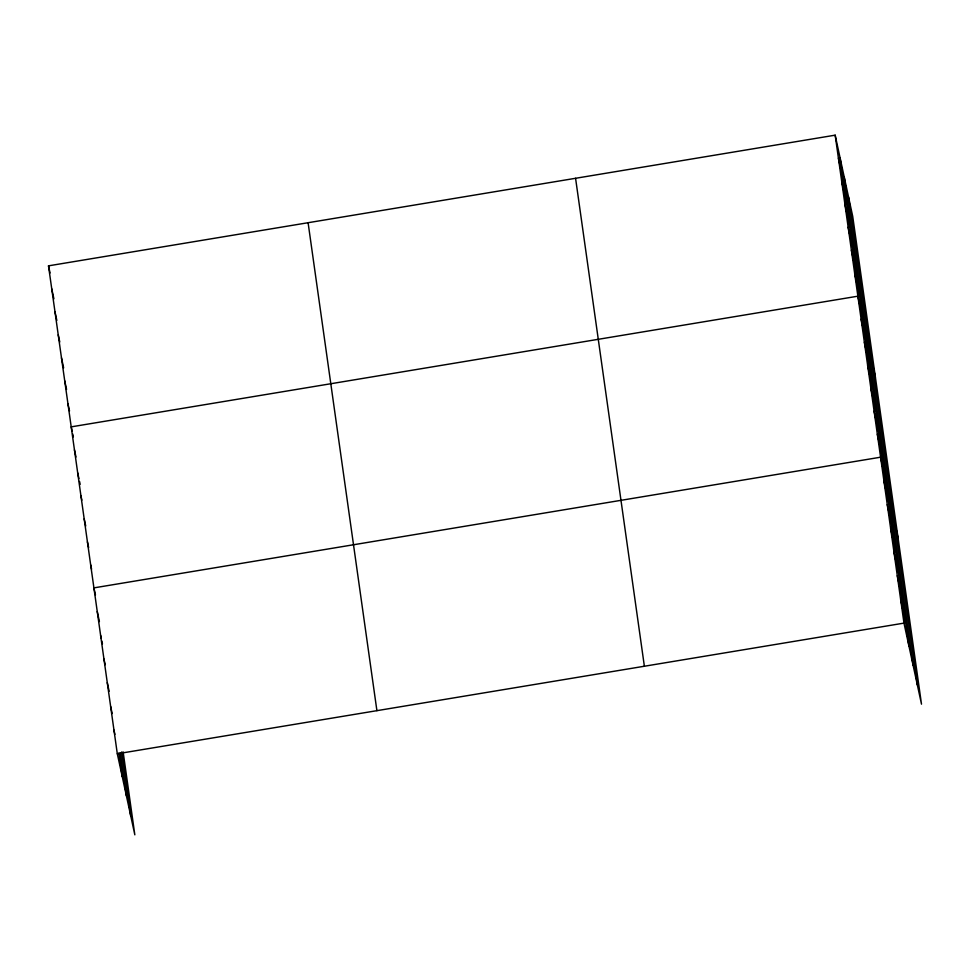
<?xml version="1.0" encoding="UTF-8"?>
<svg xmlns="http://www.w3.org/2000/svg" width="970" height="970" viewBox="0 0 970 970"><rect width="100%" height="100%" fill="white"/><g stroke="black" fill="none" stroke-linecap="round" stroke-linejoin="round"><path stroke-width="1.45" d="M123.129 751.883L134.83 834.83L117.309 753.787L48.5 265.841L835.17 135.169L852.691 216.213L921.5 704.159L903.979 623.116L835.17 135.169M117.309 753.787L903.979 623.116M838.419 158.171L843.366 181.05M841.657 181.172L846.604 204.052M844.906 204.173L849.853 227.065M848.144 227.186L853.091 250.066M851.393 250.187L856.34 273.067M854.631 273.188L859.578 296.068M875.401 377.245L857.88 296.189L71.21 426.861L72.132 431.153M861.117 319.191L866.064 342.07M864.367 342.192L869.314 365.084M867.604 365.205L872.551 388.085M870.854 388.206L875.801 411.086M874.091 411.207L879.038 434.087M877.341 434.208L882.288 457.088M898.111 538.265L880.578 457.209L93.908 587.881L95.46 595.034M883.925 480.914L888.872 503.794M887.271 504.606L892.218 527.498M890.605 528.311L895.553 551.19M893.952 552.015L898.899 574.895M897.298 575.707L902.245 598.599M900.633 599.411L905.58 622.291M48.5 265.841L50.052 272.982M51.749 288.842L53.908 298.857M54.987 311.843L56.842 320.427M58.236 334.844L59.776 341.998M61.474 357.845L63.644 367.86M64.723 380.858L66.578 389.431M67.961 403.859L69.513 411.001M72.75 434.014L73.368 436.876M74.447 449.862L75.999 457.015M77.697 472.863L78.934 478.586M79.552 481.447L80.171 484.309M80.934 495.864L81.868 500.156M84.184 518.877L85.724 526.019M87.421 541.878L88.658 547.589M90.671 564.88L91.592 569.172M97.255 611.585L99.413 621.588M100.589 635.277L101.207 638.139M101.826 641L102.444 643.862M103.935 658.982L105.172 664.705M107.282 682.686L109.137 691.258M110.616 706.378L112.168 713.532M113.963 730.083L114.884 734.375M848.544 197.019L917.353 684.965M844.276 177.243L913.073 665.19M840.117 158.049L908.926 645.996M575.574 178.286L644.371 666.232M308.096 222.712L376.906 710.658M121.699 751.944L130.671 815.637M120.341 752.902L126.403 795.861M118.91 752.962L122.256 776.667"/></g></svg>
